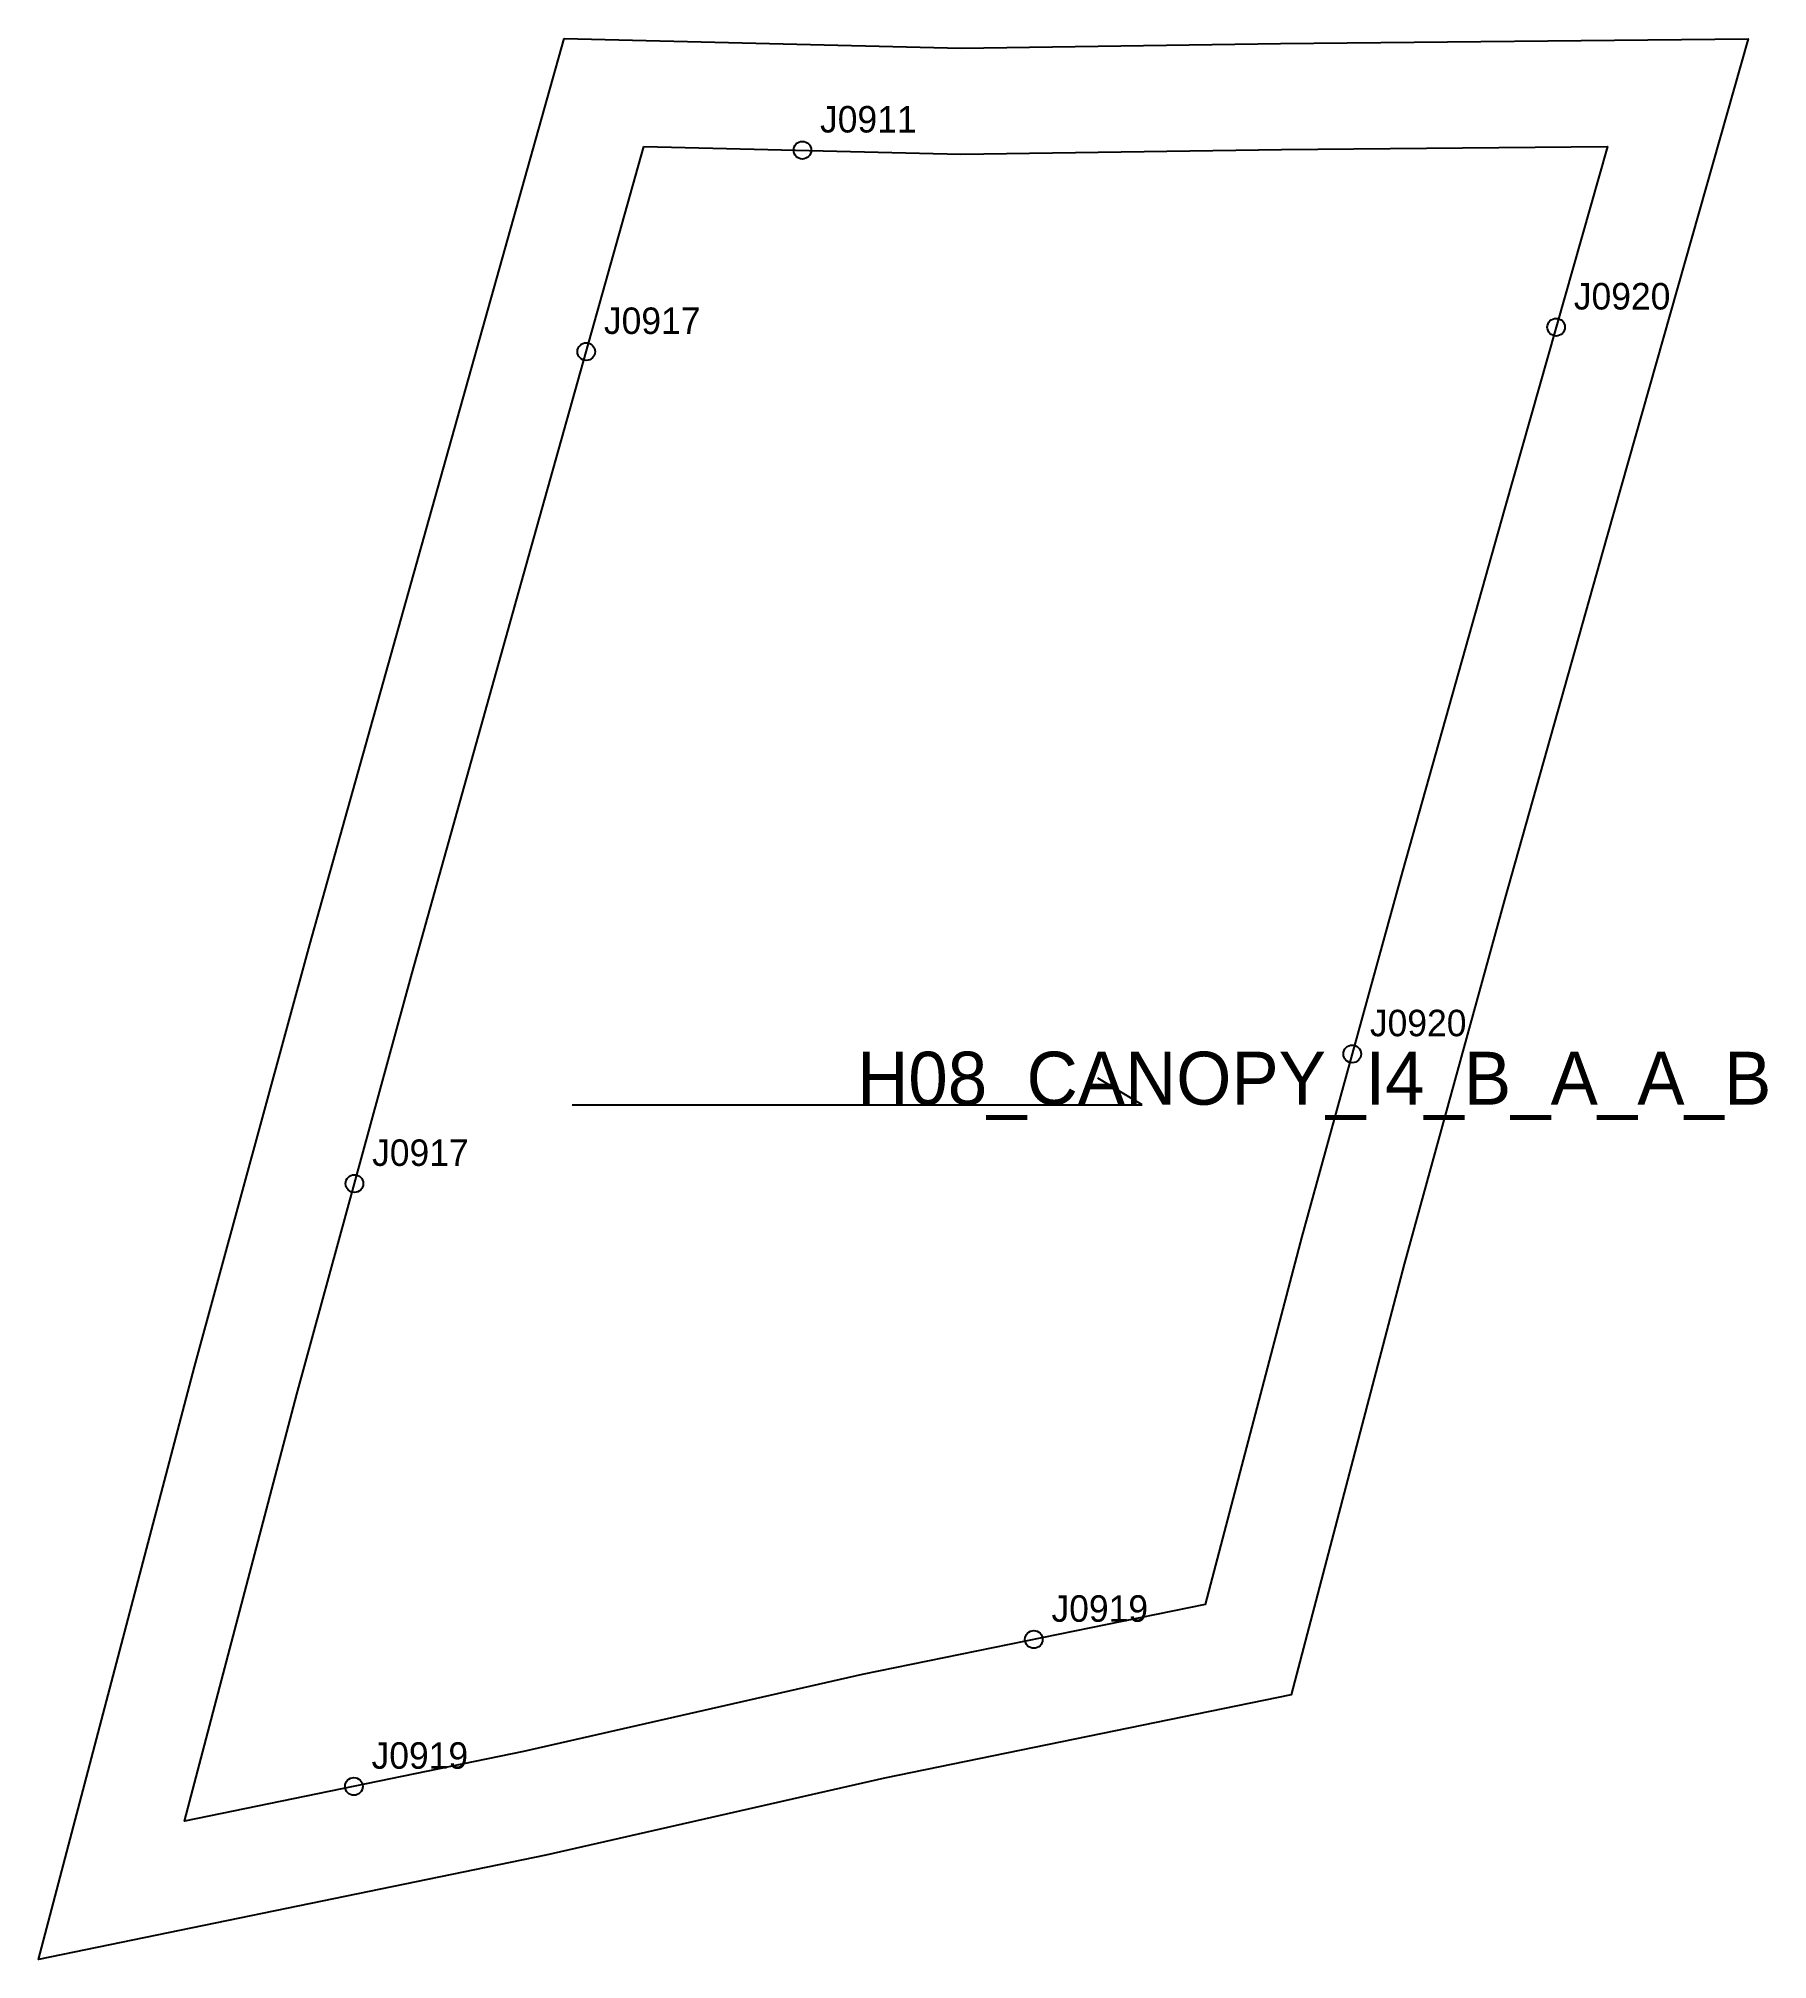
# Model space of a CAD drawing. Header units: millimetres. Extents: x -69 to 127, y -205 to 12.
import ezdxf

# ---------------------------------------------------------------- set-up
doc = ezdxf.new("R2010")
doc.units = ezdxf.units.MM
for name, color, linetype in [('CUT', 1, 'Continuous'), ('GRAIN', 3, 'Continuous'), ('LABEL', 7, 'Continuous'), ('NOTCH', 2, 'Continuous'), ('SEW', 5, 'Continuous')]:
    doc.layers.add(name, color=color, linetype=linetype)

msp = doc.modelspace()

# ---------------------------------------------------------------- linework, layer by layer
at = {"layer": 'CUT'}
msp.add_lwpolyline([(-9.03, 12.22), (35.91, 11.13), (72.04, 11.64), (125, 12.16), (108.98, -44.2), (97.42, -85.29), (86.06, -126.55), (73.25, -175.33), (27.24, -184.74), (-11.11, -193.47), (-68.54, -205.29), (-50.88, -138.18), (-37.81, -90.37), (-24.62, -43.25), (-9.03, 12.22)], close=True, dxfattribs=at)
at = {"layer": 'GRAIN'}
for p, q in [((56.39, -108.5), (51.39, -105.5)), ((-8.13, -108.5), (56.39, -108.5))]:
    msp.add_line(p, q, dxfattribs=at)
at = {"layer": 'NOTCH'}
for centre in [(17.93, -0.43), (103.25, -20.47), (-6.53, -23.24), (80.17, -102.75), (-32.77, -117.43), (44.13, -169.04), (-32.83, -185.68)]:
    msp.add_circle(centre, 1, dxfattribs=at)
at = {"layer": 'SEW'}
msp.add_lwpolyline([(0, 0), (35.85, -0.87), (72.18, -0.36), (109.07, 0), (97.44, -40.93), (85.86, -82.07), (74.48, -123.43), (63.54, -165.07), (24.71, -173.01), (-13.65, -181.74), (-52.01, -189.63), (-39.29, -141.29), (-26.25, -93.57), (-13.06, -46.49)], close=True, dxfattribs=at)

# ---------------------------------------------------------------- texts
at = {"layer": 'LABEL'}
for s, height, p in [('J0911', 3, (19.93, 1.57)), ('J0920', 3, (105.25, -18.47)), ('J0917', 3, (-4.53, -21.24)), ('J0920', 3, (82.17, -100.75)), ('H08_CANOPY_I4_B_A_A_B', 6, (24.13, -108.5)), ('J0917', 3, (-30.77, -115.43)), ('J0919', 3, (46.13, -167.04)), ('J0919', 3, (-30.83, -183.68))]:
    msp.add_text(s, height=height, dxfattribs=at).set_placement(p)

doc.saveas('drawing.dxf')
